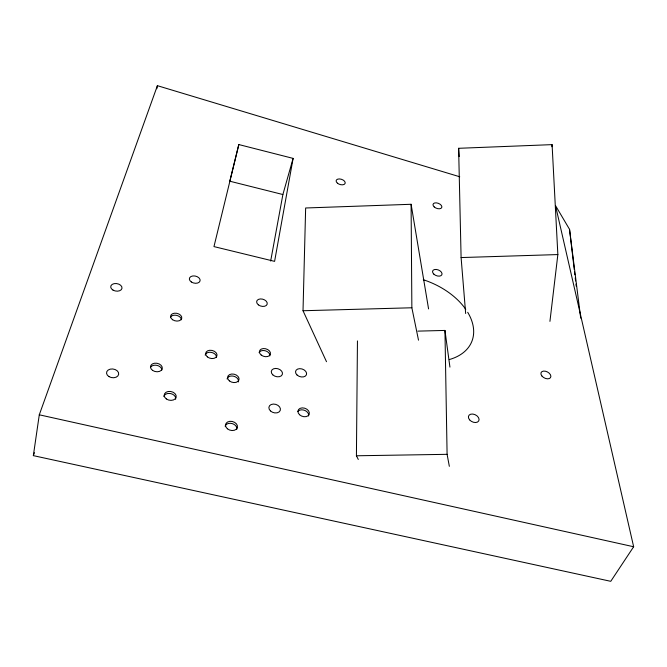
<?xml version="1.0" encoding="UTF-8"?>
<svg xmlns="http://www.w3.org/2000/svg" width="667" height="667" viewBox="0 0 667 667"><rect width="100%" height="100%" fill="white"/><g stroke="black" fill="none" stroke-linecap="round" stroke-linejoin="round"><path stroke-width="1" d="M358.296 459.463L356.42 455.778L357.454 340.929M326.505 361.714L303.018 310.739L305.644 207.987L411.097 204.285L428.573 308.921M551.901 146.707L552.084 144.631L458.621 148.299L461.097 257.562L465.666 313.523M549.933 321.369L557.854 254.569L552.084 144.631M580.707 318.134L569.543 229.348L555.519 205.619L633.65 546.748L610.755 581.324L33.35 455.636L39.286 414.799L157.395 85.676L459.73 176.763M293.105 158.387L274.596 261.364L213.965 246.598L238.819 144.556L293.105 158.387L282.883 194.531L270.669 261.039M156.82 88.753L157.395 85.676M238.819 144.556L229.798 181.207L282.883 194.531M33.35 455.636L34.384 452.685M461.097 257.562L557.854 254.569M303.018 310.739L411.864 307.779L418.509 340.17M417.892 331.124L444.947 330.432L449.933 367.117M356.42 455.778L447.098 454.327L449.341 466.333M39.286 414.799L633.65 546.748M569.543 229.348L574.262 269.61M574.504 271.669L574.862 274.771M575.229 277.864L575.588 280.957M575.954 284.059L576.196 286.118M458.621 148.299L459.204 156.578M444.947 330.432L447.098 454.327M411.097 204.285L411.864 307.779M227.072 378.956A5.845 4.169 14.8 0 1 233.825 376.255A5.845 4.169 14.8 0 1 238.361 381.941M259.079 352.618A5.661 3.919 16.2 0 1 265.533 350.85A5.661 3.919 16.2 0 1 269.86 355.87M205.169 355.086A5.778 4.052 13.6 0 1 211.422 352.401A5.778 4.052 13.6 0 1 216.492 357.337M170.469 317.167A5.686 3.86 11.9 0 1 176.705 315.399A5.686 3.86 11.9 0 1 181.349 319.718M150.425 367.425A5.978 4.252 10.7 0 1 157.037 365.391A5.978 4.252 10.7 0 1 161.856 370.052M225.096 426.171A6.078 4.511 15 0 1 232.033 423.545A6.078 4.511 15 0 1 236.843 429.231M297.891 411.481A5.87 4.244 18.8 0 1 304.836 410.438A5.87 4.244 18.8 0 1 308.596 415.925M163.799 396.548A6.078 4.427 11.3 0 1 170.785 393.613A6.078 4.427 11.3 0 1 175.638 399.233M467.7 312.289A61.556 39.42 21.9 0 1 449.258 359.571M423.303 279.731A61.556 39.42 21.9 0 1 465.758 309.313M229.398 380.899A5.853 4.169 14.8 0 0 238.936 379.957A5.853 4.169 14.8 0 0 231.641 374.029A5.853 4.169 14.8 0 0 229.398 380.899M261.239 355.069A5.67 3.919 16.2 0 0 270.377 354.252A5.67 3.919 16.2 0 0 263.223 348.574A5.67 3.919 16.2 0 0 261.239 355.069M207.379 356.895A5.786 4.044 13.6 0 0 216.867 356.053A5.786 4.044 13.6 0 0 209.73 350.275A5.786 4.044 13.6 0 0 207.379 356.895M172.586 319.726A5.695 3.86 12 0 0 181.732 318.417A5.695 3.86 12 0 0 174.254 313.24A5.695 3.86 12 0 0 172.586 319.726M152.543 370.368A5.986 4.244 10.8 0 0 162.223 368.793A5.986 4.244 10.8 0 0 154.419 363.248A5.986 4.244 10.8 0 0 152.543 370.368M227.405 428.789A6.086 4.511 15 0 0 237.335 427.639A6.086 4.511 15 0 0 229.756 421.336A6.086 4.511 15 0 0 227.405 428.789M299.533 414.716A5.878 4.244 18.9 0 0 309.154 414.357A5.878 4.244 18.9 0 0 302.243 407.879A5.878 4.244 18.9 0 0 299.533 414.716M166.325 398.941A6.086 4.427 11.4 0 0 176.138 397.207A6.086 4.427 11.4 0 0 168.142 391.496A6.086 4.427 11.4 0 0 166.325 398.941M258.387 304.861A5.436 3.593 15.8 0 0 267.15 304.244A5.436 3.593 15.8 0 0 260.305 298.941A5.436 3.593 15.8 0 0 258.387 304.861M191.337 281.974A5.469 3.577 12.9 0 0 200.075 280.857A5.469 3.577 12.9 0 0 192.838 275.955A5.469 3.577 12.9 0 0 191.337 281.974M112.981 290.078A5.703 3.769 9.5 0 0 121.986 288.319A5.703 3.769 9.5 0 0 114.124 283.65A5.703 3.769 9.5 0 0 112.981 290.078M108.963 376.605A6.128 4.369 8.4 0 0 118.668 374.312A6.128 4.369 8.4 0 0 110.222 369.143A6.128 4.369 8.4 0 0 108.963 376.605M469.593 419.851A5.661 3.835 26.4 0 0 478.739 420.919A5.661 3.835 26.4 0 0 472.87 414.065A5.661 3.835 26.4 0 0 469.593 419.851M297.073 375.029A5.695 3.977 18.1 0 0 306.403 374.804A5.695 3.977 18.1 0 0 299.716 368.659A5.695 3.977 18.1 0 0 297.073 375.029M270.427 410.905A5.911 4.285 17.3 0 0 280.198 410.555A5.911 4.285 17.3 0 0 273.345 404.06A5.911 4.285 17.3 0 0 270.427 410.905M272.786 374.837A5.736 4.027 17 0 0 282.258 374.612A5.736 4.027 17 0 0 275.604 368.426A5.736 4.027 17 0 0 272.786 374.837M337.477 183.217A4.702 2.71 17.8 0 0 345.072 183.508A4.702 2.71 17.8 0 0 339.461 178.939A4.702 2.71 17.8 0 0 337.477 183.217M433.842 274.145A4.977 3.027 21.9 0 0 441.854 274.771A4.977 3.027 21.9 0 0 436.176 269.435A4.977 3.027 21.9 0 0 433.842 274.145M434.217 206.937A4.644 2.651 20.9 0 0 441.696 207.654A4.644 2.651 20.9 0 0 436.401 202.868A4.644 2.651 20.9 0 0 434.217 206.937M541.862 375.955A5.353 3.377 27.4 0 0 550.467 377.697A5.353 3.377 27.4 0 0 545.348 371.202A5.353 3.377 27.4 0 0 541.862 375.955"/></g></svg>
